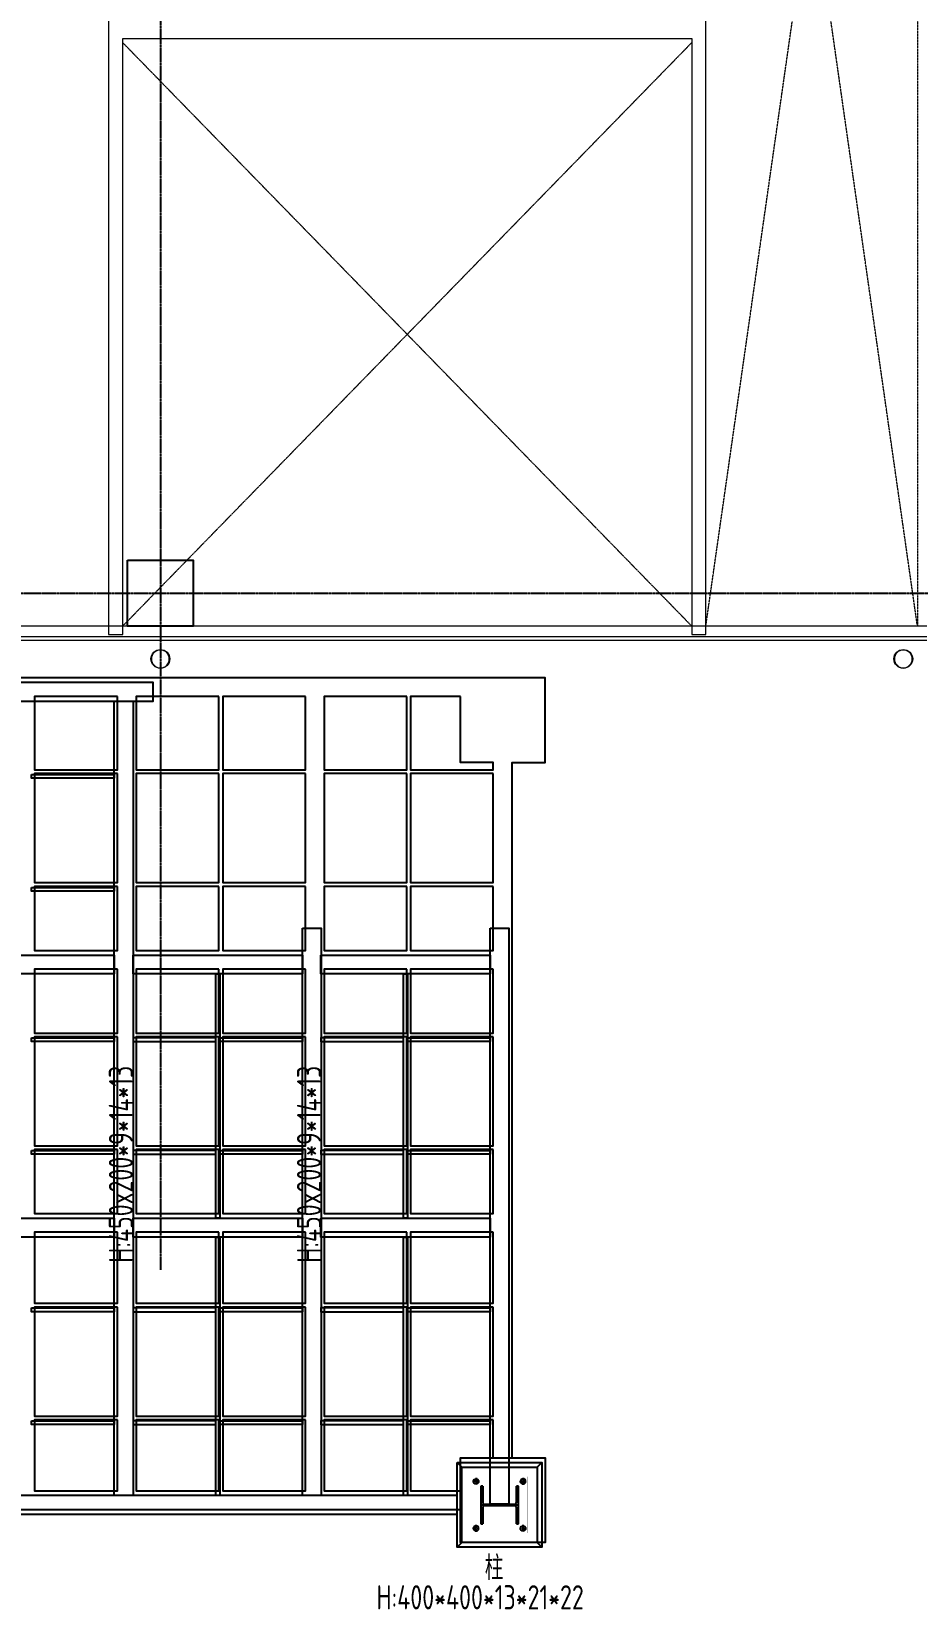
# Model space of a CAD drawing. Extents: x -3450 to 27857, y -1288 to 11880.
# Drawn here: x 16663 to 17605, y -1081 to 597 of the extents above; entities that cross this region are included whole.
import ezdxf
from ezdxf.enums import TextEntityAlignment as Align

# ---------------------------------------------------------------- set-up
doc = ezdxf.new("R2010")
doc.units = 0
for name, pattern in [('188K-SM-03-F20-MECH-鋼構-Y2257103$0$188K-SM-03-F10-MECH-鋼構-Y2257103$0$CENTER', [2, 1.25, -0.25, 0.25, -0.25]), ('X-S-FAB-L20$0$COL-CEN-LIN', [3.25, 2.5, -0.25, 0.25, -0.25]), ('X-S-FAB-L20$0$HIDDEN', [0.4, 0.3, -0.1])]:
    doc.linetypes.add(name, pattern=pattern)
for name, color, linetype in [('188K-SM-03-F20-MECH-鋼構-Y2257103$0$188K-SM-03-F10-MECH-鋼構-Y2257103$0$0-Block Center-Line', 1, '188K-SM-03-F20-MECH-鋼構-Y2257103$0$188K-SM-03-F10-MECH-鋼構-Y2257103$0$CENTER'), ('188K-SM-03-F20-MECH-鋼構-Y2257103$0$188K-SM-03-F10-MECH-鋼構-Y2257103$0$0-CF-AAS-鋼構', 241, 'Continuous'), ('X-S-FAB-L20$0$1_l20平面圖_1_A-OBJE-MEP', 8, 'Continuous'), ('X-S-FAB-L20$0$1_l20平面圖_1_A-WALL-EX', 8, 'Continuous'), ('X-S-FAB-L20$0$1_l20平面圖_1_A-WALL-IN', 8, 'Continuous'), ('X-S-FAB-L20$0$BLOCK', 8, 'Continuous'), ('X-S-FAB-L20$0$CCL', 8, 'X-S-FAB-L20$0$COL-CEN-LIN'), ('X-S-FAB-L20$0$COL-S', 8, 'Continuous'), ('X-S-FAB-L20$0$OPEN', 8, 'Continuous'), ('X-S-FAB-L20$0$Steel Frame-188K', 8, 'Continuous')]:
    doc.layers.add(name, color=color, linetype=linetype)
doc.styles.add('188K-SM-03-F20-MECH-鋼構-Y2257103$0$188K-SM-03-F10-MECH-鋼構-Y2257103$0$X-F2-L05-E-PPB-EQ-50K$0$AA-TXT', font='isocp.shx', dxfattribs={"width": 0.8, "bigfont": 'china.shx'})

# ---------------------------------------------------------------- blocks, each defined once
blk = doc.blocks.new('X-S-FAB-L20$0$FAB2-L05')
at = {"layer": 'X-S-FAB-L20$0$CCL'}
for p, q in [((-9360, 11005), (-9360, 0)), ((-26880, 720), (1210, 720))]:
    blk.add_line(p, q, dxfattribs=at)
at = {"layer": 'X-S-FAB-L20$0$COL-S'}
blk.add_lwpolyline([(-9395, 755), (-9325, 755), (-9325, 685), (-9395, 685)], close=True, dxfattribs=at)
blk = doc.blocks.new('X-S-FAB-L20$0$A$C75d98542')
at = {"layer": 'X-S-FAB-L20$0$Steel Frame-188K'}
for points in [[(14574.7, -740), (14574.7, 0), (14609.7, 0), (14609.7, 90), (12583.5, 90), (12583.5, -200), (12495, -200), (12495, -116.2), (12460, -116.2)], [(14010, -795), (14519.7, -795)]]:
    blk.add_lwpolyline(points, dxfattribs=at)
for points in [[(14155, 70), (14067, 70), (14067, -8), (14155, -8)], [(14263, 70), (14196.5, 70), (14196.5, 70), (14175, 70), (14175, -8), (14263, -8)], [(14355, 70), (14267, 70), (14267, -8), (14355, -8)], [(14462.7, 70), (14375, 70), (14375, -8), (14462.7, -8)], [(14519.7, 70), (14466.8, 70), (14466.8, -8), (14554.7, -8), (14554.7, 0), (14519.7, 0)], [(14155, -12), (14067, -12), (14067, -128), (14155, -128)], [(14263, -12), (14175, -12), (14175, -128), (14263, -128)], [(14355, -12), (14267, -12), (14267, -128), (14355, -128)], [(14462.7, -12), (14375, -12), (14375, -128), (14462.7, -128)], [(14554.7, -12), (14466.8, -12), (14466.8, -128), (14554.7, -128)], [(14155, -132), (14067, -132), (14067, -200), (14155, -200)], [(14263, -132), (14175, -132), (14175, -200), (14263, -200)], [(14355, -132), (14267, -132), (14267, -200), (14355, -200)], [(14462.7, -132), (14375, -132), (14375, -200), (14462.7, -200)], [(14554.7, -132), (14466.8, -132), (14466.8, -200), (14554.7, -200)], [(14155, -220), (14067, -220), (14067, -288), (14155, -288)], [(14263, -220), (14175, -220), (14175, -288), (14263, -288)], [(14355, -220), (14267, -220), (14267, -288), (14355, -288)], [(14462.7, -220), (14375, -220), (14375, -288), (14462.7, -288)], [(14554.7, -220), (14466.8, -220), (14466.8, -288), (14554.7, -288)], [(14155, -292), (14067, -292), (14067, -408), (14155, -408)], [(14263, -292), (14175, -292), (14175, -408), (14263, -408)], [(14355, -292), (14267, -292), (14267, -408), (14355, -408)], [(14462.7, -292), (14375, -292), (14375, -408), (14462.7, -408)], [(14554.7, -292), (14466.8, -292), (14466.8, -408), (14554.7, -408)], [(14155, -412), (14067, -412), (14067, -480), (14155, -480)], [(14263, -412), (14175, -412), (14175, -480), (14263, -480)], [(14355, -412), (14267, -412), (14267, -480), (14355, -480)], [(14462.7, -412), (14375, -412), (14375, -480), (14462.7, -480)], [(14554.7, -412), (14466.8, -412), (14466.8, -480), (14554.7, -480)], [(14155, -500), (14067, -500), (14067, -575.5), (14155, -575.5)], [(14263, -500), (14175, -500), (14175, -575.5), (14263, -575.5)], [(14355, -500), (14267, -500), (14267, -575.5), (14355, -575.5)], [(14462.7, -500), (14375, -500), (14375, -575.5), (14462.7, -575.5)], [(14554.7, -500), (14466.8, -500), (14466.8, -575.5), (14554.7, -575.5)], [(14155, -579.5), (14067, -579.5), (14067, -695.5), (14155, -695.5)], [(14263, -579.5), (14175, -579.5), (14175, -695.5), (14263, -695.5)], [(14355, -579.5), (14267, -579.5), (14267, -695.5), (14355, -695.5)], [(14462.7, -579.5), (14375, -579.5), (14375, -695.5), (14462.7, -695.5)], [(14554.7, -579.5), (14466.8, -579.5), (14466.8, -695.5), (14554.7, -695.5)], [(14155, -699.5), (14067, -699.5), (14067, -775), (14155, -775)], [(14263, -699.5), (14175, -699.5), (14175, -775), (14263, -775)], [(14355, -699.5), (14267, -699.5), (14267, -775), (14355, -775)], [(14462.7, -699.5), (14375, -699.5), (14375, -775), (14462.7, -775)], [(14554.7, -699.5), (14466.8, -699.5), (14466.8, -775), (14519.7, -775), (14519.7, -740), (14554.7, -740)], [(14519.7, -740), (14609.7, -740), (14609.7, -830), (14519.7, -830)]]:
    blk.add_lwpolyline(points, close=True, dxfattribs=at)
blk = doc.blocks.new('X-S-FAB-L20')
at = {"layer": 'X-S-FAB-L20$0$1_l20平面圖_1_A-OBJE-MEP', "color": 8, "lineweight": 0, "ltscale": 10, "flags": 128}
for points in [[(16809.5, -70, 1), (16790.5, -70, 1)], [(17599.5, -70, 1), (17580.5, -70, 1)]]:
    blk.add_lwpolyline(points, format="xyb", close=True, dxfattribs=at)
at = {"layer": 'X-S-FAB-L20$0$1_l20平面圖_1_A-OBJE-MEP', "color": 8, "lineweight": 0, "ltscale": 10}
for centre in [(16800, -70), (17590, -70)]:
    blk.add_circle(centre, 10, dxfattribs=at)
at = {"layer": 'X-S-FAB-L20$0$1_l20平面圖_1_A-WALL-EX', "color": 6, "lineweight": 0, "ltscale": 10}
blk.add_line((17615, -46.5), (15170, -46.5), dxfattribs=at)
at = {"layer": 'X-S-FAB-L20$0$1_l20平面圖_1_A-WALL-EX', "color": 4, "lineweight": 0, "ltscale": 10, "flags": 128}
blk.add_lwpolyline([(17615, -35), (15166.5, -35)], dxfattribs=at)
at = {"layer": 'X-S-FAB-L20$0$1_l20平面圖_1_A-WALL-EX', "color": 6, "lineweight": 0, "ltscale": 10, "flags": 128}
blk.add_lwpolyline([(15170, -50), (17615, -50)], dxfattribs=at)
at = {"layer": 'X-S-FAB-L20$0$1_l20平面圖_1_A-WALL-EX', "color": 12, "lineweight": 0, "ltscale": 10, "flags": 128}
blk.add_lwpolyline([(15170, -50), (17615, -50)], dxfattribs=at)
blk.add_lwpolyline([(15170, -50), (17615, -50)], dxfattribs=at)
at = {"layer": 'X-S-FAB-L20$0$1_l20平面圖_1_A-WALL-IN', "color": 3, "lineweight": 0, "ltscale": 10, "flags": 128}
for points in [[(17695, -35), (17695, 1555), (16745, 1555), (16745, -44)], [(17380, -44), (17380, 1540)], [(16760, -44), (16760, 590)], [(16760, 590), (17365, 590)], [(17365, 590), (17365, -44)], [(16745, -44), (16760, -44)], [(17365, -44), (17380, -44)]]:
    blk.add_lwpolyline(points, dxfattribs=at)
at = {"layer": 'X-S-FAB-L20$0$OPEN', "lineweight": 0, "ltscale": 10}
for p, q in [((17380, -35), (17380, 1540)), ((17605, -35), (17380, -35))]:
    blk.add_line(p, q, dxfattribs=at)
at = {"layer": 'X-S-FAB-L20$0$OPEN', "linetype": 'X-S-FAB-L20$0$HIDDEN', "lineweight": 0}
for p, q in [((17380, -35), (17605, 1540)), ((17605, -35), (17380, 1540)), ((17605, 1540), (17605, -35)), ((16760, -35), (17365, 585.7)), ((17365, -35), (16760, 585.7))]:
    blk.add_line(p, q, dxfattribs=at)
at = {"layer": 'X-S-FAB-L20$0$BLOCK'}
blk.add_blockref('X-S-FAB-L20$0$FAB2-L05', (26160, -720), dxfattribs=at)
at = {"layer": 'X-S-FAB-L20$0$Steel Frame-188K'}
blk.add_blockref('X-S-FAB-L20$0$A$C75d98542', (2599.3, -180), dxfattribs=at)
blk = doc.blocks.new('*U1062')
blk.add_circle((0, 0), 24.5)
at = {"layer": '188K-SM-03-F20-MECH-鋼構-Y2257103$0$188K-SM-03-F10-MECH-鋼構-Y2257103$0$0-Block Center-Line'}
for p, q in [((0, -34), (0, 34)), ((-34, 0), (34, 0))]:
    blk.add_line(p, q, dxfattribs=at)
blk = doc.blocks.new('188K-SM-03-F20-MECH-鋼構-Y2257103$0$AUDIT_I_250817102654-3')
for p, q in [((200, 200), (-200, 200)), ((-200, 200), (-200, 179)), ((-28.5, 179), (-200, 179)), ((0, 200), (0, -200)), ((200, 179), (28.5, 179)), ((200, 179), (200, 200)), ((-6.5, 157), (-6.5, -157)), ((6.5, 157), (6.5, -157)), ((-200, -179), (-28.5, -179)), ((-200, -179), (-200, -200)), ((-200, -200), (200, -200)), ((28.5, -179), (200, -179)), ((200, -200), (200, -179))]:
    blk.add_line(p, q)
for centre, start, end in [((-28.5, 157), 0, 90), ((28.5, 157), 90, 180), ((-28.5, -157), 270, 360), ((28.5, -157), 180, 270)]:
    blk.add_arc(centre, 22, start, end)
blk = doc.blocks.new('188K-SM-03-F20-MECH-鋼構-Y2257103$0$188K-SM-03-F10-MECH-鋼構-Y2257103$0$A$C1e76e784')
for p, q in [((50, 850), (0, 900)), ((850, 850), (900, 900)), ((0, 0), (50, 50)), ((850, 50), (900, 0))]:
    blk.add_line(p, q)
for points in [[(0, 900), (900, 900), (900, 0), (0, 0)], [(50, 850), (850, 850), (850, 50), (50, 50)]]:
    blk.add_lwpolyline(points, close=True)
at = {"color": 3, "const_width": 1}
blk.add_lwpolyline([(150, 750), (750, 750), (750, 150), (150, 150)], close=True, dxfattribs=at)
at = {"yscale": 1.083333333333333, "zscale": 1.083333333333333, "rotation": 180}
for p, xscale in [((200, 700), 1.083333333333333), ((700, 700), -1.083333333333333)]:
    blk.add_blockref('*U1062', p, dxfattribs=dict(at, xscale=xscale))
at = {"rotation": 90}
blk.add_blockref('188K-SM-03-F20-MECH-鋼構-Y2257103$0$AUDIT_I_250817102654-3', (450, 450), dxfattribs=at)
at = {"yscale": 1.083333333333333, "zscale": 1.083333333333333}
for p, xscale in [((200, 200), -1.083333333333333), ((700, 200), 1.083333333333333)]:
    blk.add_blockref('*U1062', p, dxfattribs=dict(at, xscale=xscale))
blk = doc.blocks.new('188K-SM-03-F20-MECH-鋼構-Y2257103$0$A$C3848be83')
for points in [[(-1841.9, 183), (-1754, 183), (-1754, 179), (-1841.9, 179)], [(-1841.9, 63), (-1754, 63), (-1754, 59), (-1841.9, 59)], [(-1641.9, -29), (-1641.9, -289), (-1646, -289), (-1646, -29)], [(-1442.2, -29), (-1442.2, -289), (-1446.3, -289), (-1446.3, -29)], [(-1841.9, -97), (-1754, -97), (-1754, -101), (-1841.9, -101)], [(-1646, -97), (-1734, -97), (-1734, -101), (-1646, -101)], [(-1641.9, -97), (-1554, -97), (-1554, -101), (-1641.9, -101)], [(-1446.3, -97), (-1534.3, -97), (-1534.3, -101), (-1446.3, -101)], [(-1442.2, -97), (-1354.3, -97), (-1354.3, -101), (-1442.2, -101)], [(-1841.9, -217), (-1754, -217), (-1754, -221), (-1841.9, -221)], [(-1646, -217), (-1734, -217), (-1734, -221), (-1646, -221)], [(-1641.9, -217), (-1554, -217), (-1554, -221), (-1641.9, -221)], [(-1446.3, -217), (-1534.3, -217), (-1534.3, -221), (-1446.3, -221)], [(-1442.2, -217), (-1354.3, -217), (-1354.3, -221), (-1442.2, -221)], [(-1641.9, -309), (-1641.9, -584), (-1646, -584), (-1646, -309)], [(-1442.2, -309), (-1442.2, -584), (-1446.3, -584), (-1446.3, -309)], [(-1841.9, -384.5), (-1754, -384.5), (-1754, -388.5), (-1841.9, -388.5)], [(-1646, -384.5), (-1734, -384.5), (-1734, -388.5), (-1646, -388.5)], [(-1641.9, -384.5), (-1554, -384.5), (-1554, -388.5), (-1641.9, -388.5)], [(-1446.3, -384.5), (-1534.3, -384.5), (-1534.3, -388.5), (-1446.3, -388.5)], [(-1442.2, -384.5), (-1354.3, -384.5), (-1354.3, -388.5), (-1442.2, -388.5)], [(-1841.9, -504.5), (-1754, -504.5), (-1754, -508.5), (-1841.9, -508.5)], [(-1646, -504.5), (-1734, -504.5), (-1734, -508.5), (-1646, -508.5)], [(-1641.9, -504.5), (-1554, -504.5), (-1554, -508.5), (-1641.9, -508.5)], [(-1446.3, -504.5), (-1534.3, -504.5), (-1534.3, -508.5), (-1446.3, -508.5)], [(-1442.2, -504.5), (-1354.3, -504.5), (-1354.3, -508.5), (-1442.2, -508.5)]]:
    blk.add_lwpolyline(points, close=True)
at = {"layer": '188K-SM-03-F20-MECH-鋼構-Y2257103$0$188K-SM-03-F10-MECH-鋼構-Y2257103$0$0-CF-AAS-鋼構', "color": 140}
for points in [[(-3325.5, 261), (-1712.5, 261), (-1712.5, 281), (-3325.5, 281)], [(-1354.3, 19.7), (-1334.3, 19.7), (-1334.3, -593.3), (-1354.3, -593.3)], [(-15934, -604), (-1389.3, -604), (-1389.3, -584), (-15934, -584)]]:
    blk.add_lwpolyline(points, close=True, dxfattribs=at)
at = {"layer": '188K-SM-03-F20-MECH-鋼構-Y2257103$0$188K-SM-03-F10-MECH-鋼構-Y2257103$0$0-CF-AAS-鋼構', "color": 181}
for points in [[(-1754, 261), (-1734, 261), (-1734, -584), (-1754, -584)], [(-1554, 19.7), (-1534, 19.7), (-1534, -584), (-1554, -584)], [(-1934, -9), (-1754, -9), (-1754, -29), (-1934, -29)], [(-1734, -9), (-1554, -9), (-1554, -29), (-1734, -29)], [(-1534.3, -9), (-1354.3, -9), (-1354.3, -29), (-1534.3, -29)], [(-1934, -289), (-1754, -289), (-1754, -309), (-1934, -309)], [(-1734, -289), (-1554, -289), (-1554, -309), (-1734, -309)], [(-1534.3, -289), (-1354.3, -289), (-1354.3, -309), (-1534.3, -309)]]:
    blk.add_lwpolyline(points, close=True, dxfattribs=at)
at = {"layer": '188K-SM-03-F20-MECH-鋼構-Y2257103$0$188K-SM-03-F10-MECH-鋼構-Y2257103$0$0-CF-AAS-鋼構', "xscale": 0.1, "yscale": 0.1, "zscale": 0.1}
blk.add_blockref('188K-SM-03-F20-MECH-鋼構-Y2257103$0$188K-SM-03-F10-MECH-鋼構-Y2257103$0$A$C1e76e784', (-1389.3, -639), dxfattribs=at)
at = {"layer": '188K-SM-03-F20-MECH-鋼構-Y2257103$0$188K-SM-03-F10-MECH-鋼構-Y2257103$0$0-CF-AAS-鋼構', "color": 2, "style": '188K-SM-03-F20-MECH-鋼構-Y2257103$0$188K-SM-03-F10-MECH-鋼構-Y2257103$0$X-F2-L05-E-PPB-EQ-50K$0$AA-TXT', "width": 0.8}
for p in [(-1746.9, -336.4), (-1546.9, -336.4)]:
    blk.add_text('H:450x200*9*14*13', height=25.769, rotation=90, dxfattribs=at).set_placement(p, align=Align.MIDDLE_LEFT)
for s, height, p in [('柱', 25.8, (-1360, -673.9)), ('H:400*400*13*21*22', 25.769, (-1475.2, -705.2))]:
    blk.add_text(s, height=height, dxfattribs=at).set_placement(p)
blk = doc.blocks.new('188K-SM-03-F20-MECH-鋼構-Y2257103')
blk.add_blockref('188K-SM-03-F20-MECH-鋼構-Y2257103$0$A$C3848be83', (18505, -376))

msp = doc.modelspace()

# ---------------------------------------------------------------- block references
for name in ['X-S-FAB-L20', '188K-SM-03-F20-MECH-鋼構-Y2257103']:
    msp.add_blockref(name, (0, 0))

doc.saveas('drawing.dxf')
